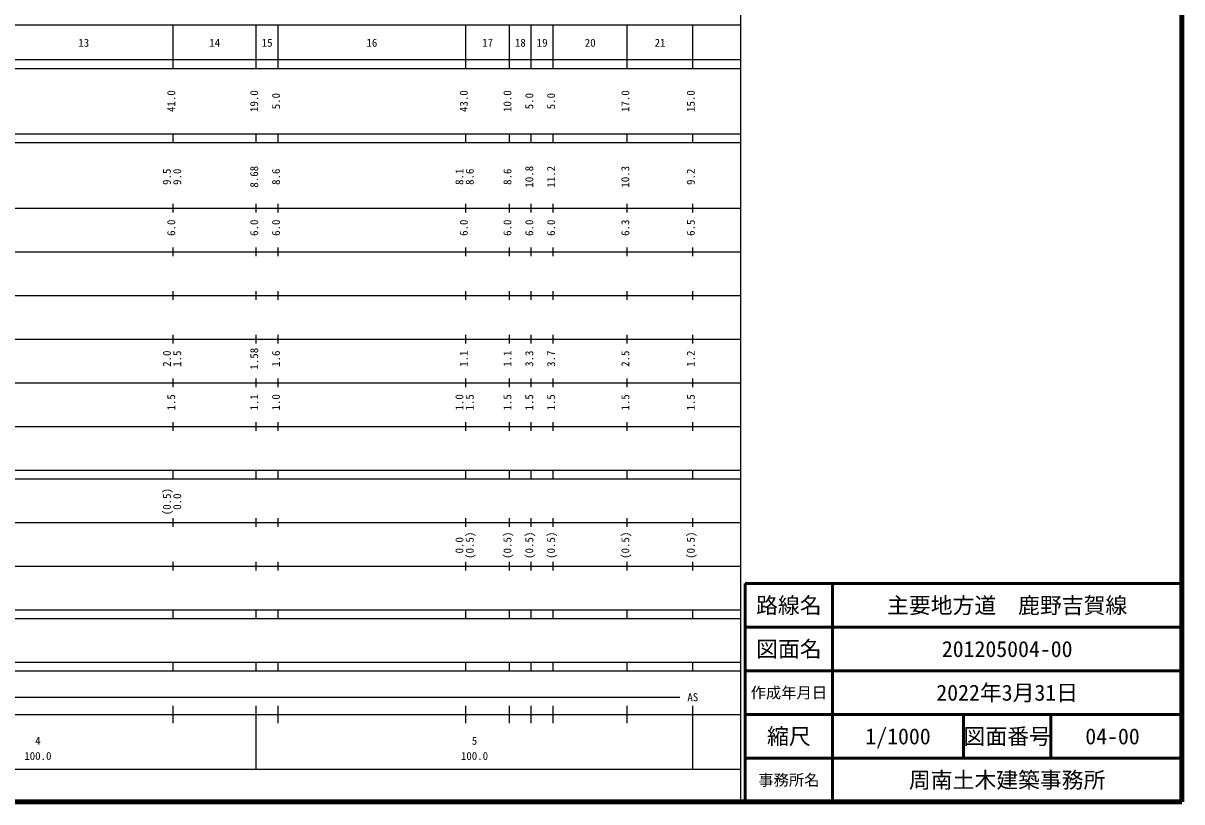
# Model space of a CAD drawing. Units: millimetres on the paper, enlarged 1000 times. Extents: x 40000 to 680000, y 20000 to 380000.
# Drawn here: x 414631 to 680000, y 20000 to 198357 of the extents above; entities that cross this region are included whole.
import ezdxf
from ezdxf.enums import TextEntityAlignment as Align

# ---------------------------------------------------------------- set-up
doc = ezdxf.new("R2010")
doc.units = ezdxf.units.MM
doc.header["$LTSCALE"] = 1000
for name, color, linetype, lineweight in [('M-TTL', 2, 'Continuous', 140), ('M-TTL-BAND', 7, 'Continuous', 25), ('M-TTL-FRAM', 2, 'Continuous', 50), ('M-TTL-LINE', 7, 'Continuous', 50)]:
    doc.layers.add(name, color=color, linetype=linetype, lineweight=lineweight)
doc.layers.add('M-TTL-TXT', color=7, linetype='Continuous')
doc.styles.add('ＭＳ ゴシック', font='')
doc.styles.get('ＭＳ ゴシック').set_extended_font_data('MS Gothic')

msp = doc.modelspace()

# ---------------------------------------------------------------- linework, layer by layer
at = {"layer": 'M-TTL'}
for p, q in [((680000, 20000), (680000, 380000)), ((40000, 20000), (680000, 20000))]:
    msp.add_line(p, q, dxfattribs=at)
at = {"layer": 'M-TTL-BAND'}
for p, q in [((579000, 20000), (579000, 370000)), ((68000, 198000), (579000, 198000)), ((449000, 188000), (449000, 198000)), ((468000, 188000), (468000, 198000)), ((473000, 188000), (473000, 198000)), ((516000, 188000), (516000, 198000)), ((526000, 188000), (526000, 198000)), ((531000, 188000), (531000, 198000)), ((536000, 188000), (536000, 198000)), ((553000, 188000), (553000, 198000)), ((568000, 188000), (568000, 198000)), ((40000, 190000), (579000, 190000)), ((40000, 188000), (579000, 188000)), ((40000, 173000), (579000, 173000)), ((449000, 171000), (449000, 173000)), ((468000, 171000), (468000, 173000)), ((473000, 171000), (473000, 173000)), ((516000, 171000), (516000, 173000)), ((526000, 171000), (526000, 173000)), ((531000, 171000), (531000, 173000)), ((536000, 171000), (536000, 173000)), ((553000, 171000), (553000, 173000)), ((568000, 171000), (568000, 173000)), ((40000, 171000), (579000, 171000)), ((449000, 155000), (449000, 157000)), ((468000, 155000), (468000, 157000)), ((473000, 155000), (473000, 157000)), ((516000, 155000), (516000, 157000)), ((526000, 155000), (526000, 157000)), ((531000, 155000), (531000, 157000)), ((536000, 155000), (536000, 157000)), ((553000, 155000), (553000, 157000)), ((568000, 155000), (568000, 157000)), ((40000, 156000), (579000, 156000)), ((46000, 146000), (579000, 146000)), ((449000, 145000), (449000, 147000)), ((468000, 145000), (468000, 147000)), ((473000, 145000), (473000, 147000)), ((516000, 145000), (516000, 147000)), ((526000, 145000), (526000, 147000)), ((531000, 145000), (531000, 147000)), ((536000, 145000), (536000, 147000)), ((553000, 145000), (553000, 147000)), ((568000, 145000), (568000, 147000)), ((52000, 136000), (579000, 136000)), ((449000, 135000), (449000, 137000)), ((468000, 135000), (468000, 137000)), ((473000, 135000), (473000, 137000)), ((516000, 135000), (516000, 137000)), ((526000, 135000), (526000, 137000)), ((531000, 135000), (531000, 137000)), ((536000, 135000), (536000, 137000)), ((553000, 135000), (553000, 137000)), ((568000, 135000), (568000, 137000)), ((46000, 126000), (579000, 126000)), ((449000, 125000), (449000, 127000)), ((468000, 125000), (468000, 127000)), ((473000, 125000), (473000, 127000)), ((516000, 125000), (516000, 127000)), ((526000, 125000), (526000, 127000)), ((531000, 125000), (531000, 127000)), ((536000, 125000), (536000, 127000)), ((553000, 125000), (553000, 127000)), ((568000, 125000), (568000, 127000)), ((449000, 115000), (449000, 117000)), ((468000, 115000), (468000, 117000)), ((473000, 115000), (473000, 117000)), ((516000, 115000), (516000, 117000)), ((526000, 115000), (526000, 117000)), ((531000, 115000), (531000, 117000)), ((536000, 115000), (536000, 117000)), ((553000, 115000), (553000, 117000)), ((568000, 115000), (568000, 117000)), ((52000, 116000), (579000, 116000)), ((449000, 105000), (449000, 107000)), ((468000, 105000), (468000, 107000)), ((473000, 105000), (473000, 107000)), ((516000, 105000), (516000, 107000)), ((526000, 105000), (526000, 107000)), ((531000, 105000), (531000, 107000)), ((536000, 105000), (536000, 107000)), ((553000, 105000), (553000, 107000)), ((568000, 105000), (568000, 107000)), ((46000, 106000), (579000, 106000)), ((40000, 96000), (579000, 96000)), ((449000, 94000), (449000, 96000)), ((468000, 94000), (468000, 96000)), ((473000, 94000), (473000, 96000)), ((516000, 94000), (516000, 96000)), ((526000, 94000), (526000, 96000)), ((531000, 94000), (531000, 96000)), ((536000, 94000), (536000, 96000)), ((553000, 94000), (553000, 96000)), ((568000, 94000), (568000, 96000)), ((40000, 94000), (579000, 94000)), ((449000, 83000), (449000, 85000)), ((468000, 83000), (468000, 85000)), ((473000, 83000), (473000, 85000)), ((516000, 83000), (516000, 85000)), ((526000, 83000), (526000, 85000)), ((531000, 83000), (531000, 85000)), ((536000, 83000), (536000, 85000)), ((553000, 83000), (553000, 85000)), ((568000, 83000), (568000, 85000)), ((49000, 84000), (579000, 84000)), ((449000, 73000), (449000, 75000)), ((468000, 73000), (468000, 75000)), ((473000, 73000), (473000, 75000)), ((516000, 73000), (516000, 75000)), ((526000, 73000), (526000, 75000)), ((531000, 73000), (531000, 75000)), ((536000, 73000), (536000, 75000)), ((553000, 73000), (553000, 75000)), ((568000, 73000), (568000, 75000)), ((40000, 74000), (579000, 74000)), ((40000, 64000), (579000, 64000)), ((449000, 62000), (449000, 64000)), ((468000, 62000), (468000, 64000)), ((473000, 62000), (473000, 64000)), ((516000, 62000), (516000, 64000)), ((526000, 62000), (526000, 64000)), ((531000, 62000), (531000, 64000)), ((536000, 62000), (536000, 64000)), ((553000, 62000), (553000, 64000)), ((568000, 62000), (568000, 64000)), ((40000, 62000), (579000, 62000)), ((40000, 52000), (579000, 52000)), ((449000, 50000), (449000, 52000)), ((468000, 50000), (468000, 52000)), ((473000, 50000), (473000, 52000)), ((516000, 50000), (516000, 52000)), ((526000, 50000), (526000, 52000)), ((531000, 50000), (531000, 52000)), ((536000, 50000), (536000, 52000)), ((553000, 50000), (553000, 52000)), ((568000, 50000), (568000, 52000)), ((40000, 50000), (579000, 50000)), ((71000, 44000), (565000, 44000)), ((40000, 40000), (579000, 40000)), ((449000, 38000), (449000, 42000)), ((468000, 27500), (468000, 42000)), ((473000, 38000), (473000, 42000)), ((516000, 38000), (516000, 42000)), ((526000, 38000), (526000, 42000)), ((531000, 38000), (531000, 42000)), ((536000, 38000), (536000, 42000)), ((553000, 38000), (553000, 42000)), ((568000, 27500), (568000, 42000)), ((68000, 27500), (579000, 27500))]:
    msp.add_line(p, q, dxfattribs=at)
at = {"layer": 'M-TTL-FRAM'}
for p, q in [((680000, 70000), (580000, 70000)), ((580000, 70000), (580000, 20000))]:
    msp.add_line(p, q, dxfattribs=at)
at = {"layer": 'M-TTL-LINE'}
for p, q in [((600000, 70000), (600000, 20000)), ((680000, 60000), (580000, 60000)), ((680000, 50000), (580000, 50000)), ((680000, 40000), (580000, 40000)), ((630000, 40000), (630000, 30000)), ((650000, 40000), (650000, 30000)), ((680000, 30000), (580000, 30000))]:
    msp.add_line(p, q, dxfattribs=at)

# ---------------------------------------------------------------- texts
at = {"layer": 'M-TTL-BAND', "style": 'ＭＳ ゴシック'}
for s, p in [('13', (428500, 192405)), ('14', (458500, 192405)), ('15', (470500, 192405)), ('16', (494500, 192405)), ('17', (521000, 192405)), ('18', (528500, 192405)), ('19', (533500, 192405)), ('20', (544500, 192405)), ('21', (560500, 192405)), ('AS', (568000, 42500)), ('4', (418000, 32523)), ('5', (518000, 32523)), ('100.0', (418000, 29033)), ('100.0', (518000, 29033))]:
    msp.add_text(s, height=1833, dxfattribs=at).set_placement(p, align=Align.BOTTOM_CENTER)
for s, p in [('41.0', (450000, 180500)), ('19.0', (469000, 180500)), ('5.0', (474000, 180500)), ('43.0', (517000, 180500)), ('10.0', (527000, 180500)), ('5.0', (532000, 180500)), ('5.0', (537000, 180500)), ('17.0', (554000, 180500)), ('15.0', (569000, 180500)), ('9.5', (449000, 163174)), ('9.0', (451370, 163174)), ('8.68', (469000, 163174)), ('8.6', (474000, 163174)), ('8.1', (516000, 163174)), ('8.6', (518370, 163174)), ('8.6', (527000, 163174)), ('10.8', (532000, 163174)), ('11.2', (537000, 163174)), ('10.3', (554000, 163174)), ('9.2', (569000, 163174)), ('6.0', (450000, 151500)), ('6.0', (469000, 151500)), ('6.0', (474000, 151500)), ('6.0', (517000, 151500)), ('6.0', (527000, 151500)), ('6.0', (532000, 151500)), ('6.0', (537000, 151500)), ('6.3', (554000, 151500)), ('6.5', (569000, 151500)), ('2.0', (449000, 121500)), ('1.5', (451370, 121500)), ('1.58', (469000, 121500)), ('1.6', (474000, 121500)), ('1.1', (517000, 121500)), ('1.1', (527000, 121500)), ('3.3', (532000, 121500)), ('3.7', (537000, 121500)), ('2.5', (554000, 121500)), ('1.2', (569000, 121500)), ('1.5', (450000, 111500)), ('1.1', (469000, 111500)), ('1.0', (474000, 111500)), ('1.0', (516000, 111500)), ('1.5', (518370, 111500)), ('1.5', (527000, 111500)), ('1.5', (532000, 111500)), ('1.5', (537000, 111500)), ('1.5', (554000, 111500)), ('1.5', (569000, 111500)), ('(0.5)', (449000, 88764)), ('0.0', (451370, 88764)), ('0.0', (516000, 78764)), ('(0.5)', (518370, 78764)), ('(0.5)', (527000, 78764)), ('(0.5)', (532000, 78764)), ('(0.5)', (537000, 78764)), ('(0.5)', (554000, 78764)), ('(0.5)', (569000, 78764))]:
    msp.add_text(s, height=1833, rotation=90, dxfattribs=at).set_placement(p, align=Align.BOTTOM_CENTER)
at = {"layer": 'M-TTL-TXT', "style": 'ＭＳ ゴシック'}
for s, height, p in [('路線名', 3666, (590000, 65000)), ('路線名', 3666, (590000, 65000)), ('主要地方道\u3000鹿野吉賀線', 3666, (640000, 65000)), ('図面名', 3666, (590000, 55000)), ('図面名', 3666, (590000, 55000)), ('201205004-00', 3666, (640000, 55000)), ('作成年月日', 2566, (590000, 45000)), ('作成年月日', 2566, (590000, 45000)), ('2022年3月31日', 3666, (640000, 45000)), ('縮尺', 3666, (590000, 35000)), ('縮尺', 3666, (590000, 35000)), ('図面番号', 3666, (640000, 35000)), ('図面番号', 3666, (640000, 35000)), ('1/1000', 3666, (615000, 35000)), ('04-00', 3666, (664125, 35000)), ('事務所名', 2566, (590000, 25000)), ('事務所名', 2566, (590000, 25000)), ('周南土木建築事務所', 3666, (640000, 25000))]:
    msp.add_text(s, height=height, dxfattribs=at).set_placement(p, align=Align.MIDDLE_CENTER)

doc.saveas('drawing.dxf')
